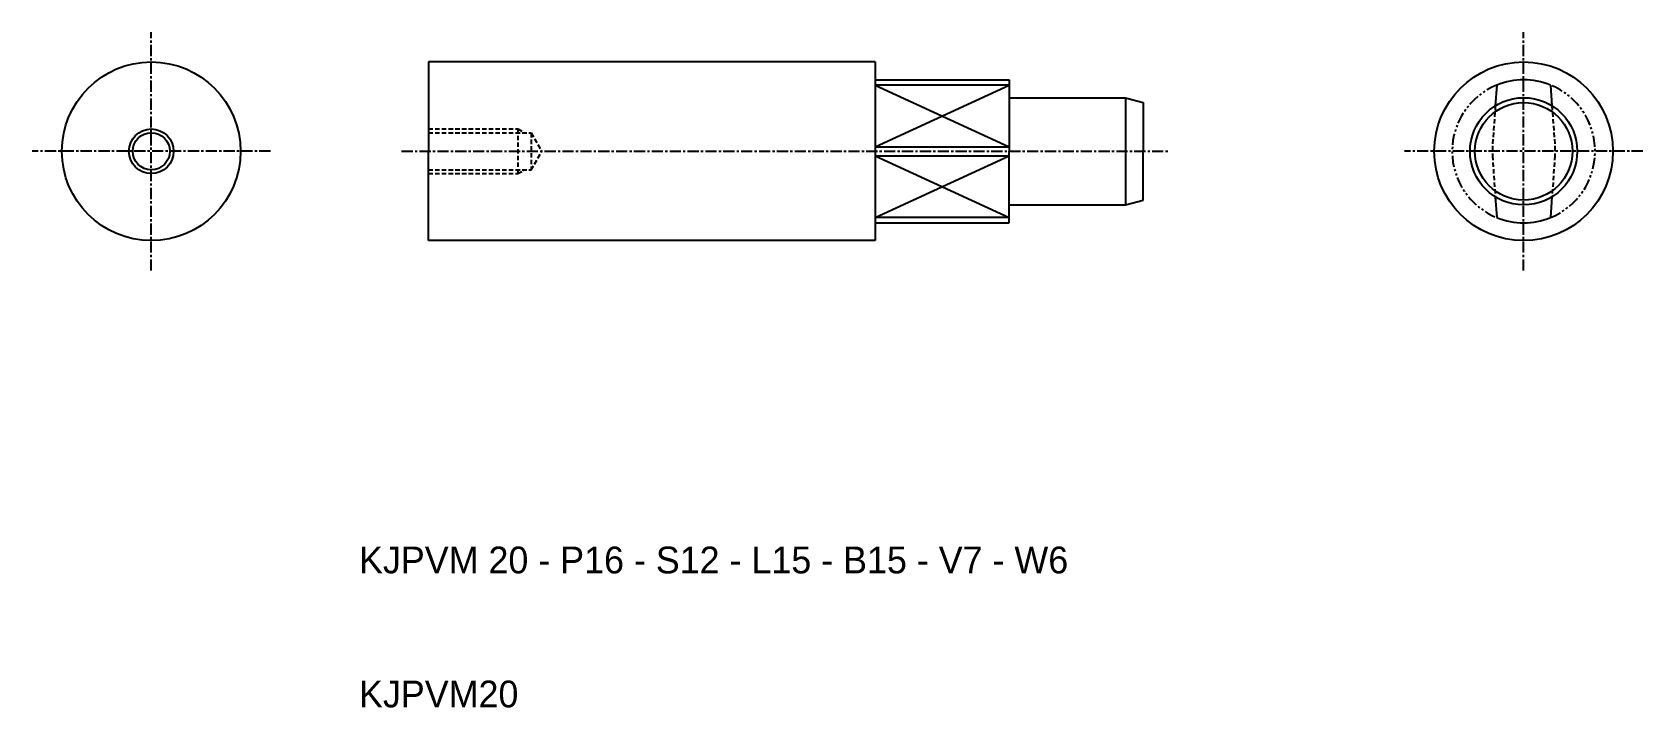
# Model space of a CAD drawing. Extents: x 96 to 276, y 10 to 86.
import ezdxf

# ---------------------------------------------------------------- set-up
doc = ezdxf.new("R2010")
doc.units = 0
for name, pattern in [('CENTER', [2, 1.25, -0.25, 0.25, -0.25]), ('DASHED', [0.75, 0.5, -0.25]), ('PHANTOM', [2.5, 1.25, -0.25, 0.25, -0.25, 0.25, -0.25])]:
    doc.linetypes.add(name, pattern=pattern)
doc.layers.get('0').update_dxf_attribs({"linetype": 'CONTINUOUS'})
doc.layers.add('CENTER', color=1, linetype='CENTER')

msp = doc.modelspace()

# ---------------------------------------------------------------- linework, layer by layer
at = {"color": 7, "linetype": 'CONTINUOUS'}
for p, q in [((140, 82.24), (140, 72.24)), ((190, 82.24), (140, 82.24)), ((190, 82.24), (190, 62.24)), ((190, 80.24), (205, 80.24)), ((205, 79.65), (190, 79.65)), ((205, 80.24), (205, 72.24)), ((205, 79.74), (205, 72.24)), ((259.58, 79.65), (259.41, 77.33)), ((265.58, 79.65), (265.75, 77.33)), ((205, 78.24), (218, 78.24)), ((218, 78.24), (218, 66.24)), ((218, 78.24), (220, 77.7)), ((220, 77.7), (220, 72.24)), ((140, 62.24), (140, 72.24)), ((190, 72.74), (205, 72.74)), ((205, 64.24), (205, 72.24)), ((205, 65.74), (205, 72.24)), ((220, 66.77), (220, 72.24)), ((190, 71.74), (205, 71.74)), ((218, 66.24), (220, 66.77)), ((259.41, 67.14), (259.58, 64.82)), ((265.75, 67.14), (265.58, 64.82)), ((205, 66.24), (218, 66.24)), ((205, 64.82), (190, 64.82)), ((190, 64.24), (205, 64.24)), ((190, 62.24), (140, 62.24))]:
    msp.add_line(p, q, dxfattribs=at)
at = {"color": 3, "linetype": 'CONTINUOUS'}
for p, q in [((190, 72.74), (205, 79.65)), ((190, 79.65), (205, 72.74)), ((190, 64.82), (205, 71.74)), ((190, 71.74), (205, 64.82))]:
    msp.add_line(p, q, dxfattribs=at)
at = {"color": 3, "linetype": 'DASHED'}
for p, q in [((259.41, 77.33), (259.08, 72.74)), ((265.75, 77.33), (266.08, 72.74)), ((140, 74.74), (150, 74.74)), ((140, 74.3), (151.5, 74.3)), ((150, 74.74), (150, 69.74)), ((150, 74.74), (150.66, 74.36)), ((151.5, 74.3), (152.69, 72.24)), ((151.5, 74.3), (151.5, 70.17)), ((151.5, 70.17), (152.69, 72.24)), ((259.08, 72.74), (259.08, 71.74)), ((266.08, 72.74), (266.08, 71.74)), ((259.08, 71.74), (259.41, 67.14)), ((266.08, 71.74), (265.75, 67.14)), ((140, 70.17), (151.5, 70.17)), ((140, 69.74), (150, 69.74)), ((150, 69.74), (150.66, 70.12))]:
    msp.add_line(p, q, dxfattribs=at)
at = {"color": 7, "linetype": 'CONTINUOUS'}
for centre, radius in [((108.98, 72.24), 10), ((262.58, 72.24), 10), ((262.58, 72.24), 6), ((262.58, 72.24), 5.46), ((108.98, 72.24), 2.07)]:
    msp.add_circle(centre, radius, dxfattribs=at)
at = {"color": 3, "linetype": 'CONTINUOUS'}
msp.add_circle((108.98, 72.24), 2.5, dxfattribs=at)
at = {"color": 3, "linetype": 'PHANTOM'}
for start, end in [(112.0243, 247.9757), (292.0243, 67.9757)]:
    msp.add_arc((262.58, 72.24), 8, start, end, dxfattribs=at)
at = {"color": 7, "linetype": 'CONTINUOUS'}
for start, end in [(67.9757, 112.0243), (247.9757, 292.0243)]:
    msp.add_arc((262.58, 72.24), 8, start, end, dxfattribs=at)
at = {"layer": 'CENTER', "color": 1, "linetype": 'CENTER'}
for p, q in [((108.98, 58.9), (108.98, 85.57)), ((262.58, 58.9), (262.58, 85.57)), ((122.32, 72.24), (95.65, 72.24)), ((137, 72.24), (223, 72.24)), ((275.91, 72.24), (249.25, 72.24))]:
    msp.add_line(p, q, dxfattribs=at)

# ---------------------------------------------------------------- texts
at = {"color": 7, "linetype": 'CONTINUOUS'}
for s, p in [('KJPVM 20 - P16 - S12 - L15 - B15 - V7 - W6', (132.23, 25)), ('KJPVM20', (132.23, 10))]:
    msp.add_text(s, height=3, dxfattribs=at).set_placement(p)

doc.saveas('drawing.dxf')
